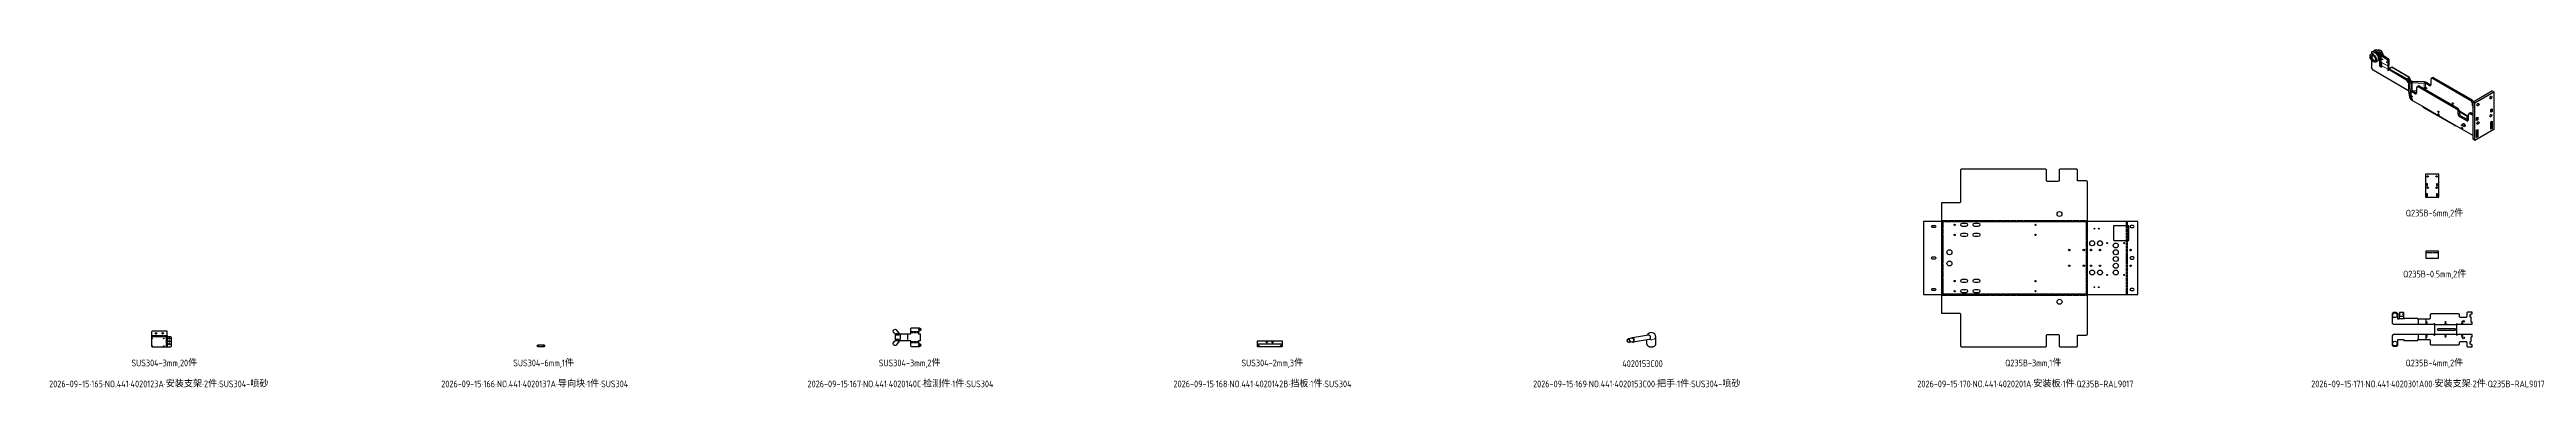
# Model space of a CAD drawing. Header units: inches. Extents: x -1146 to 175717, y 26430 to 31570.
# Drawn here: x 109213 to 120236, y 26431 to 27932 of the extents above; entities that cross this region are included whole.
import ezdxf

# ---------------------------------------------------------------- set-up
doc = ezdxf.new("R2010")
doc.units = ezdxf.units.IN
doc.header["$LTSCALE"] = 0.194989
doc.linetypes.add('CENTER', pattern=[50.8, 31.75, -6.35, 6.35, -6.35])
for name, color, linetype in [('3', 3, 'Continuous'), ('AP_CONTOUR', 7, 'Continuous'), ('开槽线', 2, 'CENTER'), ('折弯线', 1, 'CENTER')]:
    doc.layers.add(name, color=color, linetype=linetype)
doc.layers.add('可见 (ISO)', color=7, linetype='Continuous', lineweight=25)
doc.layers.add('可见窄的 (ISO)', color=7, linetype='Continuous', lineweight=18)
doc.styles.add('BJ', font='gbenor.shx', dxfattribs={"height": 10, "bigfont": 'hztxt.shx'})
doc.styles.add('Z-English', font='gbenor.shx', dxfattribs={"height": 10, "bigfont": 'hztxt.shx'})

# ---------------------------------------------------------------- blocks, each defined once
blk = doc.blocks.new('蓝探科 NO.441·261006_153301·47142', base_point=(201099, 38016))
at = {"layer": '可见 (ISO)', "ltscale": 0.5}
for p, q in [((201121, 38054), (201103, 38051)), ((201124, 38038), (201106, 38035)), ((201193, 38067), (201122, 38056)), ((201196, 38048), (201125, 38036)), ((201186, 38027), (201186, 38046)), ((201226, 38027), (201226, 38059)), ((201193, 38019), (201192, 38019)), ((201220, 38019), (201220, 38019))]:
    blk.add_line(p, q, dxfattribs=at)
blk.add_arc((201206, 38059), 20, 0, 158.9267, dxfattribs=at)
at = {"layer": '可见 (ISO)'}
for centre, major_axis in [((201105, 38043), (-1.24, 7.9)), ((201104, 38043), (1.09, -6.92))]:
    blk.add_ellipse(centre, major_axis=major_axis, ratio=0.739997, dxfattribs=at)
for centre, major_axis, ratio, start_param, end_param in [((201123, 38046), (1.55, -9.88), 0.739997, 5.639684, 10.068279), ((201122, 38046), (-1.4, 8.89), 0.739997, 2.66571, 6.759068), ((201122, 38046), (1.24, -7.9), 0.739997, 0, 3.141593), ((201195, 38058), (-1.55, 9.88), 0.739997, 3.491595, 6.283185), ((201206, 38027), (20, 0), 0.57735, 3.141593, 6.283185), ((201206, 38027), (19, 0), 0.57735, 3.926991, 5.497787)]:
    blk.add_ellipse(centre, major_axis=major_axis, ratio=ratio, start_param=start_param, end_param=end_param, dxfattribs=at)
blk.add_open_spline([(201199, 38049), (201198, 38048), (201198, 38048), (201197, 38048), (201197, 38048), (201196, 38048)], degree=3, knots=[1.9848629, 1.9848629, 1.9848629, 1.9848629, 2.0357519, 2.0357519, 2.1553757, 2.1553757, 2.1553757, 2.1553757], dxfattribs=at)
at = {"layer": '可见窄的 (ISO)'}
blk.add_ellipse((201206, 38059), major_axis=(20, 0), ratio=0.57735, start_param=4.325592, end_param=6.283185, dxfattribs=at)
blk = doc.blocks.new('蓝探科 NO.441·261006_154858·44329', base_point=(207346, 38163))
at = {"layer": '可见 (ISO)', "ltscale": 0.5}
for p, q in [((207350, 38546), (207360, 38552)), ((207352, 38556), (207359, 38560)), ((207352, 38556), (207352, 38547)), ((207352, 38520), (207352, 38487)), ((207359, 38475), (207352, 38487)), ((207359, 38560), (207365, 38563)), ((207359, 38560), (207380, 38548)), ((207517, 38384), (207359, 38475)), ((207365, 38563), (207366, 38564)), ((207386, 38551), (207365, 38563)), ((207366, 38564), (207371, 38567)), ((207366, 38564), (207387, 38551)), ((207370, 38511), (207380, 38517)), ((207371, 38567), (207392, 38555)), ((207379, 38562), (207381, 38564)), ((207386, 38551), (207380, 38548)), ((207380, 38548), (207388, 38535)), ((207393, 38539), (207386, 38551)), ((207392, 38555), (207387, 38551)), ((207387, 38551), (207394, 38539)), ((207388, 38535), (207393, 38539)), ((207388, 38535), (207388, 38495)), ((207393, 38498), (207388, 38495)), ((207388, 38495), (207397, 38489)), ((207399, 38542), (207392, 38555)), ((207393, 38498), (207393, 38539)), ((207397, 38495), (207393, 38498)), ((207394, 38539), (207399, 38542)), ((207394, 38539), (207394, 38498)), ((207397, 38500), (207394, 38498)), ((207397, 38496), (207394, 38498)), ((207396, 38511), (207396, 38535)), ((207396, 38510), (207397, 38495)), ((207403, 38540), (207397, 38537)), ((207397, 38495), (207397, 38489)), ((207399, 38542), (207399, 38538)), ((207399, 38537), (207422, 38523)), ((207405, 38540), (207427, 38527)), ((207425, 38519), (207425, 38495)), ((207425, 38494), (207426, 38479)), ((207430, 38481), (207426, 38479)), ((207513, 38428), (207426, 38479)), ((207426, 38479), (207426, 38472)), ((207426, 38473), (207426, 38479)), ((207426, 38473), (207426, 38473)), ((207426, 38472), (207426, 38473)), ((207430, 38522), (207430, 38498)), ((207431, 38483), (207430, 38497)), ((207430, 38481), (207441, 38488)), ((207430, 38481), (207509, 38435)), ((207430, 38481), (207430, 38481)), ((207509, 38436), (207430, 38481)), ((207432, 38483), (207431, 38483)), ((207521, 38442), (207442, 38488)), ((207509, 38436), (207520, 38442)), ((207509, 38435), (207520, 38441)), ((207509, 38436), (207509, 38435)), ((207519, 38432), (207511, 38436)), ((207512, 38437), (207520, 38432)), ((207513, 38428), (207519, 38432)), ((207513, 38422), (207513, 38428)), ((207519, 38425), (207513, 38422)), ((207513, 38422), (207517, 38420)), ((207518, 38440), (207525, 38435)), ((207519, 38425), (207519, 38432)), ((207523, 38423), (207519, 38425)), ((207519, 38417), (207524, 38386)), ((207524, 38350), (207519, 38381)), ((207525, 38435), (207520, 38432)), ((207520, 38432), (207520, 38426)), ((207525, 38429), (207520, 38426)), ((207523, 38424), (207520, 38426)), ((207521, 38441), (207521, 38438)), ((207522, 38441), (207522, 38437)), ((207525, 38435), (207525, 38429)), ((207529, 38427), (207525, 38429)), ((207527, 38417), (207532, 38386)), ((207546, 38370), (207529, 38380)), ((207533, 38421), (207587, 38418)), ((207533, 38385), (207553, 38384)), ((207588, 38423), (207534, 38425)), ((207534, 38383), (207551, 38374)), ((207553, 38397), (207553, 38374)), ((207555, 38402), (207560, 38405)), ((207731, 38302), (207560, 38401)), ((207565, 38405), (207736, 38306)), ((207609, 38407), (207592, 38417)), ((207598, 38420), (207615, 38410)), ((207616, 38434), (207616, 38411)), ((207618, 38439), (207624, 38442)), ((207794, 38339), (207623, 38438)), ((207629, 38441), (207800, 38343)), ((207804, 38335), (207888, 38384)), ((207812, 38330), (207897, 38379)), ((207897, 38379), (207888, 38384)), ((207897, 38379), (207897, 38212)), ((207529, 38344), (207579, 38315)), ((207723, 38229), (207582, 38310)), ((207738, 38280), (207738, 38290)), ((207744, 38294), (207744, 38284)), ((207776, 38250), (207745, 38268)), ((207751, 38271), (207782, 38254)), ((207770, 38260), (207783, 38267)), ((207783, 38261), (207776, 38257)), ((207783, 38277), (207783, 38254)), ((207791, 38285), (207785, 38282)), ((207804, 38274), (207790, 38281)), ((207804, 38280), (207796, 38285)), ((207802, 38317), (207802, 38327)), ((207812, 38330), (207804, 38335)), ((207804, 38168), (207804, 38335)), ((207812, 38163), (207812, 38330)), ((207820, 38264), (207826, 38267)), ((207820, 38251), (207820, 38264)), ((207820, 38254), (207823, 38256)), ((207826, 38254), (207820, 38251)), ((207823, 38256), (207823, 38266)), ((207823, 38256), (207826, 38254)), ((207826, 38267), (207826, 38254)), ((207884, 38301), (207889, 38304)), ((207884, 38288), (207884, 38301)), ((207886, 38293), (207884, 38291)), ((207889, 38291), (207884, 38288)), ((207886, 38302), (207886, 38293)), ((207886, 38293), (207889, 38291)), ((207889, 38304), (207889, 38291)), ((207721, 38233), (207804, 38185)), ((207812, 38163), (207804, 38168)), ((207897, 38212), (207812, 38163)), ((207820, 38209), (207826, 38212)), ((207820, 38176), (207820, 38209)), ((207820, 38179), (207823, 38181)), ((207826, 38179), (207820, 38176)), ((207823, 38181), (207823, 38210)), ((207823, 38181), (207826, 38179)), ((207826, 38212), (207826, 38179)), ((207884, 38245), (207889, 38249)), ((207884, 38213), (207884, 38245)), ((207886, 38218), (207884, 38216)), ((207889, 38216), (207884, 38213)), ((207886, 38218), (207886, 38247)), ((207886, 38218), (207889, 38216)), ((207889, 38249), (207889, 38216))]:
    blk.add_line(p, q, dxfattribs=at)
at = {"layer": '可见 (ISO)'}
for centre, major_axis in [((207360, 38529), (-10, 17.3)), ((207360, 38529), (-7, 12.1)), ((207400, 38524), (1.23, -2.13)), ((207421, 38511), (1.23, -2.13)), ((207531, 38359), (1.75, -3.03)), ((207595, 38396), (1.75, -3.03)), ((207531, 38347), (1.75, -3.03)), ((207650, 38290), (1.75, -3.03)), ((207650, 38279), (1.75, -3.03)), ((207714, 38327), (1.75, -3.03)), ((207826, 38322), (3.32, 5.76)), ((207883, 38354), (3.32, 5.76)), ((207883, 38273), (3.32, 5.76)), ((207755, 38230), (1.75, -3.03)), ((207755, 38218), (1.75, -3.03)), ((207763, 38231), (4.05, -7.01)), ((207826, 38240), (3.32, 5.76))]:
    blk.add_ellipse(centre, major_axis=major_axis, ratio=0.57735, dxfattribs=at)
for centre, major_axis, start_param, end_param in [((207362, 38529), (6, -10.4), 2.436399, 6.988379), ((207370, 38534), (-10, 17.3), 3.141593, 6.283185), ((207391, 38547), (-10, 17.3), 3.980332, 6.283185), ((207399, 38533), (-2, 3.46), 5.497787, 7.068583), ((207408, 38518), (8, 13.9), 2.356194, 2.443461), ((207392, 38492), (-4, -6.93), 2.356194, 2.443461), ((207405, 38537), (-2, 3.46), 5.497787, 6.283185), ((207422, 38520), (2, -3.46), 0.785398, 2.356194), ((207436, 38501), (-8, -13.9), 5.497787, 5.585054), ((207420, 38475), (-4, -6.93), 2.356194, 2.443461), ((207427, 38523), (-2, 3.46), 3.926991, 5.497787), ((207436, 38501), (-4, -6.93), 5.497787, 5.585054), ((207420, 38475), (8, 13.9), 5.541462, 5.585054), ((207441, 38486), (1, 1.73), 0, 0.785398), ((207511, 38417), (8, 0), 0.087266, 0.785398), ((207511, 38381), (8, 0), 0.087266, 0.785398), ((207520, 38441), (1, 1.73), 5.497787, 7.068583), ((207520, 38441), (0.5, 0.866), 5.497787, 7.068583), ((207535, 38430), (-16, 0), 0.785398, 1.48353), ((207511, 38417), (16, 0), 0.087266, 0.785398), ((207540, 38387), (-16, 0), 0.087266, 0.785398), ((207535, 38430), (-8, 0), 0.785398, 1.48353), ((207540, 38387), (-8, 0), 0.087266, 0.785398), ((207535, 38394), (-16, 0), 1.437905, 1.48353), ((207546, 38378), (5, -8.66), 5.497787, 7.068583), ((207551, 38382), (-5, 8.66), 2.356194, 2.540328), ((207560, 38393), (-5, 8.66), 5.497787, 7.068583), ((207565, 38396), (-5, 8.66), 5.497787, 6.283185), ((207587, 38414), (8, 0), 0.785398, 1.48353), ((207587, 38414), (-16, 0), 3.926991, 4.625123), ((207609, 38415), (5, -8.66), 5.497787, 7.068583), ((207615, 38418), (-5, 8.66), 2.356194, 2.540328), ((207623, 38430), (-5, 8.66), 5.497787, 7.068583), ((207629, 38433), (-5, 8.66), 5.497787, 6.283185), ((207540, 38351), (-16, 0), 0.087266, 0.785398), ((207587, 38319), (-5, -8.66), 5.497787, 6.283185), ((207731, 38294), (5, -8.66), 0.785398, 2.356194), ((207736, 38298), (-5, 8.66), 3.926991, 5.497787), ((207745, 38276), (5, -8.66), 3.926991, 5.497787), ((207751, 38280), (-5, 8.66), 0.785398, 2.356194), ((207776, 38258), (5, -8.66), 5.497787, 7.068583), ((207782, 38262), (-5, 8.66), 2.356194, 2.540328), ((207790, 38273), (-5, 8.66), 5.497787, 7.068583), ((207796, 38276), (-5, 8.66), 5.497787, 6.283185), ((207794, 38331), (5, -8.66), 0.785398, 2.356194), ((207800, 38334), (-5, 8.66), 4.570492, 5.497787), ((207809, 38313), (5, -8.66), 3.926991, 4.72239), ((207728, 38237), (-5, -8.66), 5.497787, 7.068583), ((207769, 38234), (4.05, -7.01), 3.91472, 5.510058)]:
    blk.add_ellipse(centre, major_axis=major_axis, ratio=0.57735, start_param=start_param, end_param=end_param, dxfattribs=at)
at = {"layer": '可见窄的 (ISO)', "ltscale": 0.5}
for p, q in [((207396, 38511), (207425, 38495)), ((207425, 38494), (207396, 38510)), ((207397, 38495), (207426, 38479)), ((207426, 38479), (207397, 38495)), ((207399, 38537), (207405, 38540)), ((207427, 38527), (207422, 38523)), ((207425, 38519), (207430, 38522)), ((207425, 38495), (207430, 38498)), ((207430, 38497), (207425, 38494)), ((207426, 38479), (207431, 38483)), ((207430, 38481), (207426, 38479)), ((207441, 38488), (207520, 38442)), ((207517, 38420), (207523, 38423)), ((207517, 38384), (207517, 38420)), ((207519, 38417), (207519, 38381)), ((207527, 38417), (207519, 38417)), ((207520, 38442), (207520, 38441)), ((207521, 38441), (207520, 38441)), ((207522, 38441), (207521, 38441)), ((207523, 38424), (207529, 38427)), ((207523, 38423), (207523, 38424)), ((207524, 38386), (207532, 38386)), ((207524, 38350), (207524, 38386)), ((207529, 38380), (207534, 38383)), ((207529, 38344), (207529, 38380)), ((207534, 38425), (207533, 38421)), ((207533, 38421), (207533, 38385)), ((207551, 38374), (207546, 38370)), ((207560, 38401), (207565, 38405)), ((207587, 38418), (207588, 38423)), ((207587, 38392), (207587, 38418)), ((207592, 38417), (207598, 38420)), ((207592, 38389), (207592, 38417)), ((207615, 38410), (207609, 38407)), ((207623, 38438), (207629, 38441)), ((207579, 38315), (207721, 38233)), ((207736, 38306), (207731, 38302)), ((207738, 38290), (207744, 38294)), ((207744, 38284), (207738, 38280)), ((207783, 38271), (207744, 38294)), ((207783, 38267), (207744, 38290)), ((207745, 38268), (207751, 38271)), ((207782, 38254), (207776, 38250)), ((207790, 38281), (207796, 38285)), ((207800, 38343), (207794, 38339)), ((207802, 38327), (207804, 38328)), ((207804, 38318), (207802, 38317))]:
    blk.add_line(p, q, dxfattribs=at)

msp = doc.modelspace()

# ---------------------------------------------------------------- linework, layer by layer
at = {"color": 7, "linetype": 'Continuous', "lineweight": 25}
for points in [[(119846, 27378), (119786, 27378), (119786, 27276), (119846, 27276)], [(119791, 27335), (119791, 27327), (119795, 27327), (119795, 27335)], [(119791, 27291), (119791, 27281), (119795, 27281), (119795, 27291)], [(119836, 27335), (119836, 27327), (119840, 27327), (119840, 27335)], [(119836, 27291), (119836, 27281), (119840, 27281), (119840, 27291)], [(119788, 27036), (119788, 27005), (119844, 27005), (119844, 27036)]]:
    msp.add_lwpolyline(points, close=True, dxfattribs=at)
at = {"color": 7, "ltscale": 14.974544}
msp.add_lwpolyline([(118466, 27084), (118466, 27149), (118400, 27149, 0.414214), (118398, 27147), (118398, 27086, 0.414214), (118400, 27084)], format="xyb", close=True, dxfattribs=at)
at = {"color": 7, "ltscale": 2.720895}
for points in [[(118476, 27141), (118486, 27141, 1), (118486, 27150), (118476, 27150, 1)], [(118486, 27010), (118476, 27010, 1), (118476, 27001), (118486, 27001, 1)], [(118486, 26870), (118476, 26870, 1), (118476, 26861), (118486, 26861, 1)]]:
    msp.add_lwpolyline(points, format="xyb", close=True, dxfattribs=at)
at = {"ltscale": 0.5}
for points in [[(109756, 26650, 0.414214), (109751, 26655), (109730, 26655), (109735, 26659, 0.198912), (109736, 26663), (109736, 26681), (109671, 26681, 0.414214), (109666, 26676), (109666, 26616, 0.414214), (109671, 26611), (109751, 26611, 0.414214), (109756, 26616)], [(112993, 26642), (112993, 26635, -0.162278), (112992, 26634), (112980, 26618, -0.384334), (112974, 26617), (112969, 26620, -0.111877), (112969, 26620, -0.545077), (112976, 26637, 0.368291), (112978, 26639), (112978, 26667, 0.368291), (112976, 26669, -0.545077), (112969, 26685, -0.111877), (112969, 26686), (112974, 26688, -0.384334), (112980, 26687), (112992, 26671, -0.162278), (112993, 26670), (112993, 26664, 1), (112993, 26664), (112993, 26668), (113045, 26668), (113045, 26690, -0.414214), (113050, 26695), (113083, 26695, -1), (113083, 26681), (113080, 26681), (113080, 26668), (113087, 26668), (113087, 26638), (113080, 26638), (113080, 26625), (113083, 26625, -1), (113083, 26611), (113050, 26611, -0.414214), (113045, 26616), (113045, 26638), (112993, 26638), (112993, 26642, 1)], [(119926, 26715), (119926, 26711), (119994, 26711), (119994, 26721), (119990, 26721), (119990, 26742), (119985, 26742), (119985, 26754), (119990, 26754), (119990, 26757), (119994, 26757), (119994, 26765), (119975, 26765, 0.414214), (119970, 26760), (119970, 26746, -0.414214), (119965, 26741), (119943, 26741, -0.414214), (119938, 26746), (119938, 26752, 0.414214), (119933, 26757), (119812, 26757, 0.414214), (119807, 26752), (119807, 26738, -0.414214), (119802, 26733), (119752, 26733), (119752, 26737), (119690, 26737), (119690, 26733), (119690, 26733), (119690, 26761, 0.414214), (119688, 26763), (119672, 26763, 0.414214), (119670, 26761), (119670, 26733), (119663, 26733), (119663, 26758), (119658, 26763), (119643, 26763), (119638, 26758), (119638, 26716), (119643, 26711), (119825, 26711), (119825, 26715), (119826, 26715), (119826, 26661), (119825, 26661), (119825, 26665), (119643, 26665), (119638, 26660), (119638, 26618), (119643, 26613), (119658, 26613), (119663, 26618), (119663, 26643), (119690, 26643), (119690, 26639), (119752, 26639), (119752, 26643), (119802, 26643, -0.414214), (119807, 26638), (119807, 26624, 0.414214), (119812, 26619), (119933, 26619, 0.414214), (119938, 26624), (119938, 26630, -0.414214), (119943, 26635), (119965, 26635, -0.414214), (119970, 26630), (119970, 26616, 0.414214), (119975, 26611), (119994, 26611), (119994, 26619), (119990, 26619), (119990, 26622), (119985, 26622), (119985, 26634), (119990, 26634), (119990, 26655), (119994, 26655), (119994, 26665), (119926, 26665), (119926, 26661), (119926, 26661), (119926, 26715)], [(111412, 26619, -1), (111412, 26611), (111387, 26611, -1), (111387, 26619)]]:
    msp.add_lwpolyline(points, format="xyb", close=True, dxfattribs=at)
at = {"color": 5, "linetype": 'CENTER', "ltscale": 0.5}
for points in [[(113080, 26678), (113045, 26678)], [(112993, 26668), (112978, 26668)], [(112993, 26663), (112978, 26663)], [(112993, 26643), (112978, 26643)], [(112993, 26638), (112978, 26638)], [(113080, 26673), (113045, 26673)], [(113080, 26633), (113045, 26633)], [(113080, 26628), (113045, 26628)]]:
    msp.add_lwpolyline(points, dxfattribs=at)
at = {"color": 7, "linetype": 'Continuous', "lineweight": 25}
for centre in [(119796, 27368), (119836, 27368), (119796, 27318), (119836, 27318)]:
    msp.add_circle(centre, 3.32, dxfattribs=at)
at = {"color": 7}
for centre in [(118474, 27041), (118474, 26971)]:
    msp.add_circle(centre, 3.25, dxfattribs=at)
at = {"ltscale": 0.5}
for centre, radius in [((109669, 26648), 1.25), ((109686, 26671), 3.25), ((109716, 26671), 3.25), ((109721, 26648), 1.25), ((109721, 26614), 1.25), ((109746, 26648), 3.25), ((109746, 26635), 3.25), ((109746, 26623), 3.25), ((111388, 26615), 1.6), ((111411, 26615), 1.6)]:
    msp.add_circle(centre, radius, dxfattribs=at)
at = {"color": 7, "ltscale": 0.5}
msp.add_circle((109669, 26614), 1.25, dxfattribs=at)
at = {"layer": 'AP_CONTOUR', "color": 7, "linetype": 'Continuous'}
msp.add_lwpolyline([(119841, 26690, 1), (119841, 26685), (119918, 26685, 1), (119918, 26690)], format="xyb", close=True, dxfattribs=at)
for centre, radius in [((119650, 26751), 10.2), ((119672, 26756), 1.23), ((119687, 26756), 1.23), ((119792, 26721), 1.75), ((119792, 26714), 1.75), ((119876, 26721), 1.75), ((119876, 26714), 1.75), ((119950, 26721), 1.75), ((119950, 26714), 1.75), ((119956, 26724), 4.05), ((119650, 26625), 10.2), ((119792, 26662), 1.75), ((119792, 26655), 1.75), ((119876, 26662), 1.75), ((119876, 26655), 1.75), ((119950, 26662), 1.75), ((119950, 26655), 1.75), ((119956, 26651), 4.05)]:
    msp.add_circle(centre, radius, dxfattribs=at)
at = {"layer": '可见 (ISO)'}
for points in [[(118283, 27343, 0.414211), (118277, 27349), (118238, 27349), (118238, 27396, 0.414214), (118233, 27401), (118161, 27401, 0.414214), (118156, 27396), (118156, 27351, -0.414214), (118151, 27346), (118105, 27346, -0.414214), (118100, 27351), (118100, 27396, 0.414214), (118095, 27401), (117722, 27401, 0.414214), (117717, 27396), (117717, 27256, -0.414214), (117712, 27251), (117633, 27251), (117633, 27172), (117639, 27165), (117632, 27168), (117553, 27168), (117553, 26844), (117632, 26844), (117639, 26847), (117633, 26840), (117633, 26761), (117712, 26761, -0.414214), (117717, 26756), (117717, 26616, 0.414214), (117722, 26611), (118095, 26611, 0.414214), (118100, 26616), (118100, 26661, -0.414214), (118105, 26666), (118151, 26666, -0.414214), (118156, 26661), (118156, 26616, 0.414214), (118161, 26611), (118233, 26611, 0.414214), (118238, 26616), (118238, 26663), (118277, 26663, 0.414211), (118283, 26669), (118283, 26840), (118277, 26847), (118284, 26844), (118506, 26844), (118506, 27168), (118284, 27168), (118277, 27165), (118283, 27172)], [(117593, 27150), (117603, 27150, -1), (117603, 27141), (117593, 27141, -1)], [(117741, 27146), (117726, 27146, -1), (117726, 27161), (117741, 27161, -1)], [(117796, 27146), (117781, 27146, -1), (117781, 27161), (117796, 27161, -1)], [(117593, 27010), (117603, 27010, -1), (117603, 27001), (117593, 27001, -1)], [(117741, 27101), (117726, 27101, -1), (117726, 27116), (117741, 27116, -1)], [(117796, 27101), (117781, 27101, -1), (117781, 27116), (117796, 27116, -1)], [(117741, 26896), (117726, 26896, -1), (117726, 26911), (117741, 26911, -1)], [(117796, 26896), (117781, 26896, -1), (117781, 26911), (117796, 26911, -1)], [(117593, 26870), (117603, 26870, -1), (117603, 26861), (117593, 26861, -1)], [(117741, 26851), (117726, 26851, -1), (117726, 26866), (117741, 26866, -1)], [(117796, 26851), (117781, 26851, -1), (117781, 26866), (117796, 26866, -1)], [(114588, 26613), (114588, 26636, -0.414214), (114590, 26638), (114696, 26638, -0.414214), (114698, 26636), (114698, 26613, -0.414214), (114696, 26611), (114590, 26611, -0.414214)]]:
    msp.add_lwpolyline(points, format="xyb", close=True, dxfattribs=at)
for centre, radius in [((117691, 27153), 2.75), ((118051, 27153), 2.75), ((118158, 27201), 11), ((118313, 27136), 1.62), ((118333, 27136), 1.62), ((117668, 27031), 11), ((117691, 27108), 2.75), ((118051, 27108), 2.75), ((118201, 27041), 3.25), ((118266, 27041), 3.25), ((118303, 27071), 11), ((118298, 27041), 3.25), ((118338, 27071), 11), ((118338, 27041), 3.25), ((118370, 27072), 2.1), ((118408, 27061), 11), ((118408, 27031), 11), ((118408, 27001), 11), ((118446, 27072), 2.1), ((117668, 26981), 11), ((117691, 26903), 2.75), ((118051, 26903), 2.75), ((118201, 26971), 3.25), ((118266, 26971), 3.25), ((118303, 26941), 11), ((118298, 26971), 3.25), ((118338, 26941), 11), ((118338, 26971), 3.25), ((118370, 26930), 2.1), ((118408, 26971), 11), ((118408, 26941), 11), ((118446, 26930), 2.1), ((117691, 26858), 2.75), ((118051, 26858), 2.75), ((118158, 26811), 11), ((118313, 26876), 1.62), ((118333, 26876), 1.62), ((113083, 26688), 3.1), ((113083, 26618), 3.1), ((114630, 26631), 2.75), ((114655, 26631), 2.75)]:
    msp.add_circle(centre, radius, dxfattribs=at)
at = {"layer": '开槽线', "color": 2, "linetype": 'CENTER', "ltscale": 12.011061}
for points in [[(114588, 26622), (114600, 26611)], [(114698, 26622), (114686, 26611)]]:
    msp.add_lwpolyline(points, dxfattribs=at)
at = {"layer": '折弯线', "color": 5, "linetype": 'CENTER'}
for points in [[(117633, 26841), (118283, 26841), (118283, 27171), (117633, 27171)], [(117638, 26846), (118278, 26846), (118278, 27166), (117638, 27166)]]:
    msp.add_lwpolyline(points, close=True, dxfattribs=at)
at = {"layer": '折弯线', "color": 1, "linetype": 'CENTER'}
msp.add_lwpolyline([(117636, 26843), (118281, 26843), (118281, 27168), (117636, 27168)], close=True, dxfattribs=at)
at = {"layer": '折弯线', "color": 5, "linetype": 'CENTER', "ltscale": 0.5}
for points in [[(118456, 26844), (118456, 27168)], [(118461, 26844), (118461, 27168)], [(109666, 26661), (109736, 26661), (109736, 26611)], [(109666, 26656), (109731, 26656), (109731, 26611)]]:
    msp.add_lwpolyline(points, dxfattribs=at)
at = {"layer": '折弯线', "color": 1, "linetype": 'CENTER', "ltscale": 0.5}
for points in [[(118459, 26844), (118459, 27168)], [(109666, 26658), (109734, 26658), (109734, 26611)], [(112993, 26665), (112978, 26665)], [(112993, 26640), (112978, 26640)], [(113000, 26638), (113000, 26668)], [(113032, 26638), (113032, 26668)], [(113080, 26675), (113045, 26675)], [(113080, 26630), (113045, 26630)]]:
    msp.add_lwpolyline(points, dxfattribs=at)
at = {"layer": '折弯线', "color": 1, "linetype": 'CENTER'}
for points in [[(119844, 27028), (119788, 27028)], [(119670, 26737), (119690, 26737)], [(119756, 26711), (119756, 26733)], [(114588, 26624), (114698, 26624)], [(119756, 26643), (119756, 26665)]]:
    msp.add_lwpolyline(points, dxfattribs=at)
at = {"layer": '折弯线', "color": 3, "linetype": 'CENTER'}
for points in [[(119690, 26746), (119670, 26746)], [(119788, 26733), (119788, 26711)], [(119926, 26709), (119826, 26709)], [(119788, 26665), (119788, 26643)], [(119926, 26666), (119826, 26666)]]:
    msp.add_lwpolyline(points, dxfattribs=at)

# ---------------------------------------------------------------- block references
at = {"ltscale": 0.5}
for name, p in [('蓝探科 NO.441·261006_154858·44329', (119540, 27528)), ('蓝探科 NO.441·261006_153301·47142', (116234, 26611))]:
    msp.add_blockref(name, p, dxfattribs=at)

# ---------------------------------------------------------------- texts
at = {"color": 3, "style": 'BJ'}
for s, p in [('Q235B-6mm,2件', (119699, 27190)), ('Q235B-0.5mm,2件', (119687, 26919)), ('Q235B-3mm,1件', (117916, 26524)), ('Q235B-4mm,2件', (119698, 26524))]:
    msp.add_text(s, height=30, dxfattribs=at).set_placement(p)
at = {"color": 2, "style": 'BJ'}
for s, p in [('2026-09-15·165·NO.441·4020123A·安装支架·2件·SUS304-喷砂', (109211, 26431)), ('2026-09-15·166·NO.441·4020137A·导向块·1件·SUS304', (110956, 26431)), ('2026-09-15·167·NO.441·4020140C·检测件·1件·SUS304', (112586, 26431)), ('2026-09-15·168·NO.441·4020142B·挡板·1件·SUS304', (114215, 26431)), ('2026-09-15·169·NO.441·4020153C00·把手·1件·SUS304-喷砂', (115815, 26431)), ('2026-09-15·170·NO.441·4020201A·安装板·1件·Q235B-RAL9017', (117525, 26431)), ('2026-09-15·171·NO.441·4020301A00·安装支架·2件·Q235B-RAL9017', (119278, 26431))]:
    msp.add_text(s, height=30, dxfattribs=at).set_placement(p)
at = {"color": 3, "ltscale": 0.5, "style": 'Z-English'}
msp.add_text('SUS304-3mm,20件', height=30, dxfattribs=at).set_placement((109577, 26524))
at = {"color": 1, "style": 'BJ'}
msp.add_text('4020153C00', height=30, dxfattribs=at).set_placement((116212, 26521))
at = {"layer": '3', "color": 3, "ltscale": 0.5, "style": 'Z-English'}
for s, p in [('SUS304-6mm,1件', (111276, 26524)), ('SUS304-3mm,2件', (112903, 26524)), ('SUS304-2mm,3件', (114517, 26524))]:
    msp.add_text(s, height=30, dxfattribs=at).set_placement(p)

doc.saveas('drawing.dxf')
